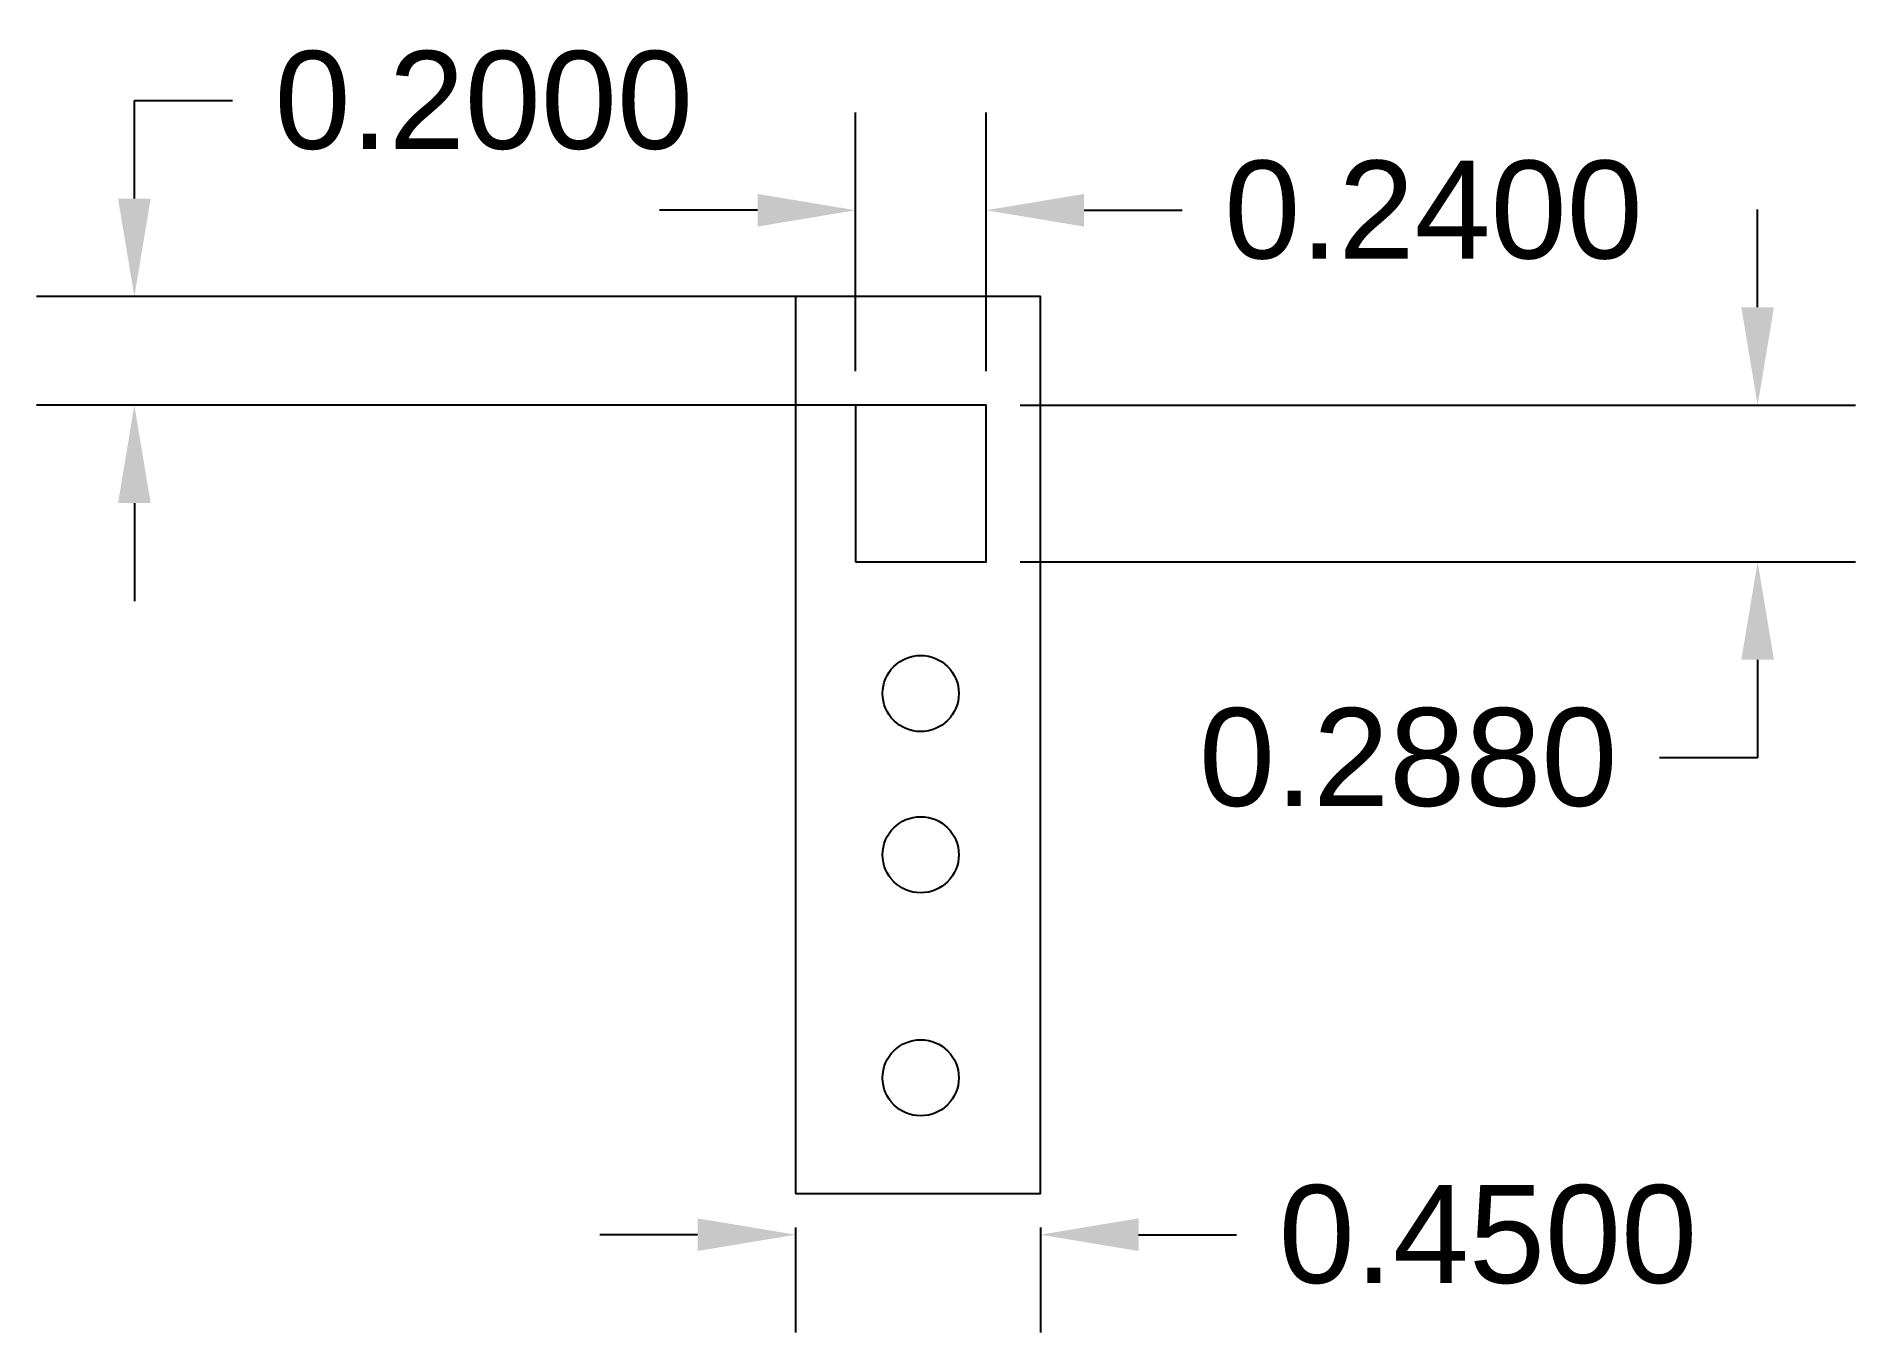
# Model space of a CAD drawing. Header units: inches. Extents: x 2.78 to 6.12, y 36.14 to 38.53.
import ezdxf

# ---------------------------------------------------------------- set-up
doc = ezdxf.new("R2010")
doc.units = ezdxf.units.IN
doc.header["$MEASUREMENT"] = 0
doc.layers.get('0').update_dxf_attribs({"color": 1})
doc.layers.add('dimensions', color=4, linetype='Continuous')
doc.styles.get("Standard").update_dxf_attribs({"font": 'Arial Regular.ttf'})
doc.dimstyles.get("Standard").update_dxf_attribs({"dimtxt": 0.18, "dimasz": 0.18, "dimexe": 0.18, "dimexo": 0.0625, "dimgap": 0.09, "dimtad": 0, "dimtih": 1, "dimtoh": 1, "dimdec": 4, "dimzin": 0, "dimdsep": 46, "dimtxsty": 'Standard', "dimcen": 0.09, "dimadec": 0, "dimazin": 0, "dimtfac": 1, "dimtdec": 4, "dimtofl": 0, "dimtmove": 0, "dimatfit": 3, "dimfxl": 1, "dimtolj": 1, "dimtzin": 0, "dimarcsym": 0})

# ---------------------------------------------------------------- blocks, each defined once
blk = doc.blocks.new('*D11')
at = {"layer": 'Defpoints', "color": 0, "transparency": 16777216}
for p in [(4.524, 37.8478), (4.5239, 37.5598), (5.9415, 37.5598)]:
    blk.add_point(p, dxfattribs=at)
at = {"layer": 'dimensions', "color": 0, "lineweight": -2, "transparency": 16777216}
for p, q in [((5.9415, 38.0278), (5.9415, 38.2078)), ((4.5865, 37.8478), (6.1215, 37.8478)), ((4.5864, 37.5598), (6.1215, 37.5598)), ((5.9415, 37.3798), (5.9415, 37.1998)), ((5.9415, 37.1998), (5.7615, 37.1998))]:
    blk.add_line(p, q, dxfattribs=at)
at = {"layer": 'dimensions', "color": 0, "transparency": 16777216}
for points in [[(5.9115, 38.0278), (5.9715, 38.0278), (5.9415, 37.8478)], [(5.9115, 37.3798), (5.9715, 37.3798), (5.9415, 37.5598)]]:
    blk.add_solid(points, dxfattribs=at)
at = {"layer": 'dimensions', "color": 0, "transparency": 16777216, "insert": (5.2995, 37.1998), "char_height": 0.18, "attachment_point": 5}
blk.add_mtext('\\A1;0.2880', dxfattribs=at)
blk = doc.blocks.new('*D12')
at = {"layer": 'Defpoints', "color": 0, "transparency": 16777216}
for p in [(4.524, 38.2062), (4.284, 37.8478), (4.524, 37.8478)]:
    blk.add_point(p, dxfattribs=at)
at = {"layer": 'dimensions', "color": 0, "lineweight": -2, "transparency": 16777216}
for p, q in [((4.284, 37.9103), (4.284, 38.3862)), ((4.524, 37.9103), (4.524, 38.3862)), ((4.104, 38.2062), (3.924, 38.2062)), ((4.704, 38.2062), (4.884, 38.2062))]:
    blk.add_line(p, q, dxfattribs=at)
at = {"layer": 'dimensions', "color": 0, "transparency": 16777216}
for points in [[(4.104, 38.2362), (4.104, 38.1762), (4.284, 38.2062)], [(4.704, 38.2362), (4.704, 38.1762), (4.524, 38.2062)]]:
    blk.add_solid(points, dxfattribs=at)
at = {"layer": 'dimensions', "color": 0, "transparency": 16777216, "insert": (5.346, 38.2062), "char_height": 0.18, "attachment_point": 5}
blk.add_mtext('\\A1;0.2400', dxfattribs=at)
blk = doc.blocks.new('*D13')
at = {"layer": 'Defpoints', "color": 0, "transparency": 16777216}
for p in [(2.9591, 38.0478), (4.6238, 38.0478), (4.524, 37.8478)]:
    blk.add_point(p, dxfattribs=at)
at = {"layer": 'dimensions', "color": 0, "lineweight": -2, "transparency": 16777216}
for p, q in [((2.9591, 38.2278), (2.9591, 38.4078)), ((2.9591, 38.4078), (3.1391, 38.4078)), ((4.5613, 38.0478), (2.7791, 38.0478)), ((4.4615, 37.8478), (2.7791, 37.8478)), ((2.9591, 37.6678), (2.9591, 37.4878))]:
    blk.add_line(p, q, dxfattribs=at)
at = {"layer": 'dimensions', "color": 0, "transparency": 16777216}
for points in [[(2.9291, 38.2278), (2.9891, 38.2278), (2.9591, 38.0478)], [(2.9291, 37.6678), (2.9891, 37.6678), (2.9591, 37.8478)]]:
    blk.add_solid(points, dxfattribs=at)
at = {"layer": 'dimensions', "color": 0, "transparency": 16777216, "insert": (3.6011, 38.4078), "char_height": 0.18, "attachment_point": 5}
blk.add_mtext('\\A1;0.2000', dxfattribs=at)
blk = doc.blocks.new('*D14')
at = {"layer": 'Defpoints', "color": 0, "transparency": 16777216}
for p in [(4.174, 36.3986), (4.624, 36.3986), (4.624, 36.3228)]:
    blk.add_point(p, dxfattribs=at)
at = {"layer": 'dimensions', "color": 0, "lineweight": -2, "transparency": 16777216}
for p, q in [((4.174, 36.3361), (4.174, 36.1428)), ((4.624, 36.3361), (4.624, 36.1428)), ((3.994, 36.3228), (3.814, 36.3228)), ((4.804, 36.3228), (4.984, 36.3228))]:
    blk.add_line(p, q, dxfattribs=at)
at = {"layer": 'dimensions', "color": 0, "transparency": 16777216}
for points in [[(3.994, 36.3528), (3.994, 36.2928), (4.174, 36.3228)], [(4.804, 36.3528), (4.804, 36.2928), (4.624, 36.3228)]]:
    blk.add_solid(points, dxfattribs=at)
at = {"layer": 'dimensions', "color": 0, "transparency": 16777216, "insert": (5.446, 36.3228), "char_height": 0.18, "attachment_point": 5}
blk.add_mtext('\\A1;0.4500', dxfattribs=at)

msp = doc.modelspace()

# ---------------------------------------------------------------- linework, layer by layer
for points in [[(4.17401, 36.39857), (4.62401, 36.39857), (4.62384, 38.04777), (4.17384, 38.04777)], [(4.28388, 37.55981), (4.52388, 37.55981), (4.52397, 37.84782), (4.28397, 37.84782)]]:
    msp.add_lwpolyline(points, close=True)
for centre in [(4.40384, 37.31779), (4.40385, 37.02133), (4.40382, 36.61131)]:
    msp.add_circle(centre, 0.07)

# ---------------------------------------------------------------- dimensions: what is measured, and where the dimension line sits
at = {"layer": 'dimensions'}
for base, p1, p2, picture, middle in [((2.959079, 38.047769), (4.523968, 37.847815), (4.623839, 38.047769), '*D13', (3.601112, 38.407769)), ((5.94153, 37.55981), (4.52397, 37.84782), (4.52388, 37.55981), '*D11', (5.2995, 37.19981))]:
    dim = msp.add_linear_dim(base=base, p1=p1, p2=p2, angle=90, dimstyle='Standard', dxfattribs=at)
    dim.commit()
    dim.dimension.update_dxf_attribs({"geometry": picture, "text_midpoint": middle})
for base, p1, p2, picture, middle in [((4.52397, 38.20619), (4.28397, 37.84782), (4.52397, 37.84782), '*D12', (5.346, 38.20619)), ((4.62401, 36.32276), (4.17401, 36.39857), (4.62401, 36.39857), '*D14', (5.44604, 36.32276))]:
    dim = msp.add_linear_dim(base=base, p1=p1, p2=p2, dimstyle='Standard', dxfattribs=at)
    dim.commit()
    dim.dimension.update_dxf_attribs({"geometry": picture, "text_midpoint": middle})

doc.saveas('drawing.dxf')
